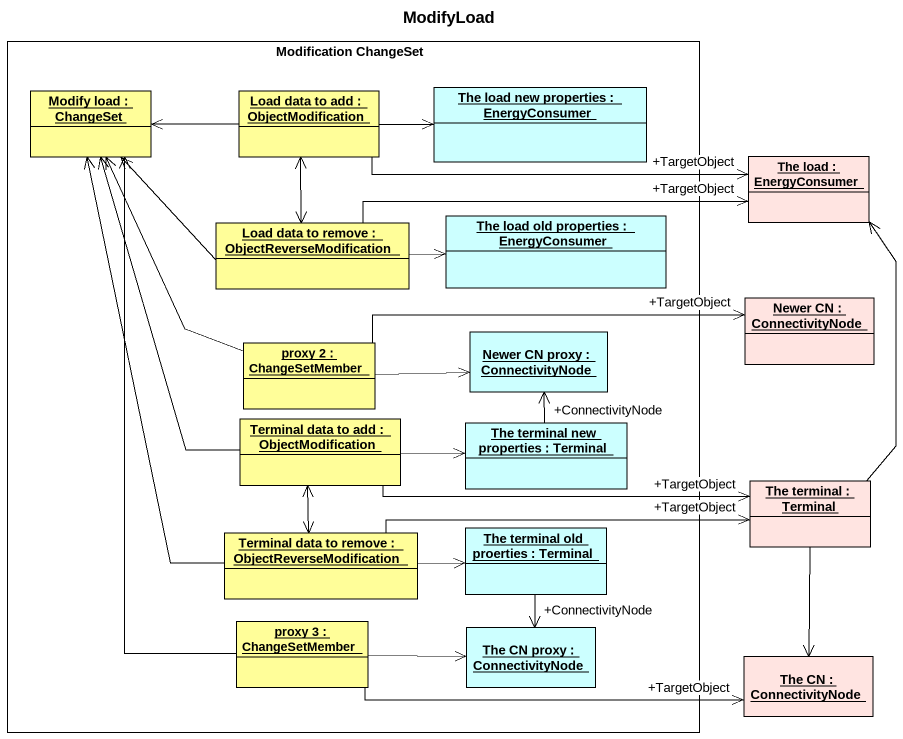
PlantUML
@startuml
title ModifyLoad
hide circle
hide empty members
rectangle "Modification ChangeSet" as Modification_ChangeSet {
  object "Modify load : ChangeSet" as Modify_load #FFFE99
  object "Load data to add : ObjectModification" as Load_data_to_add #FFFE99
  object "The load new properties : EnergyConsumer" as The_load_new_properties #CCFFFF
  object "The load old properties : EnergyConsumer" as The_load_old_properties #CCFFFF
  object "Load data to remove : ObjectReverseModification" as Load_data_to_remove #FFFE99
  object "proxy 2 : ChangeSetMember" as proxy_2 #FFFE99
  object "Newer CN proxy : ConnectivityNode" as Newer_CN_proxy #CCFFFF
  object "Terminal data to add : ObjectModification" as Terminal_data_to_add #FFFE99
  object "The terminal new properties : Terminal" as The_terminal_new_properties #CCFFFF
  object "Terminal data to remove : ObjectReverseModification" as Terminal_data_to_remove #FFFE99
  object "The terminal old proerties : Terminal" as The_terminal_old_proerties #CCFFFF
  object "proxy 3 : ChangeSetMember" as proxy_3 #FFFE99
  object "The CN proxy : ConnectivityNode" as The_CN_proxy #CCFFFF
}
object "The load : EnergyConsumer" as The_load #FFE4E1
object "Newer CN : ConnectivityNode" as Newer_CN #FFE4E1
object "The terminal : Terminal" as The_terminal #FFE4E1
object "The CN : ConnectivityNode" as The_CN #FFE4E1
Load_data_to_add -left-> Modify_load
Load_data_to_add -right-> The_load_new_properties
Load_data_to_add -right-> "+TargetObject" The_load
Load_data_to_remove -left-> Modify_load
Load_data_to_remove <-up-> Load_data_to_add
Load_data_to_remove -right-> "+TargetObject" The_load
Load_data_to_remove -right-> The_load_old_properties
proxy_2 -up-> Modify_load
proxy_2 -right-> "+TargetObject" Newer_CN
proxy_2 -right-> Newer_CN_proxy
Terminal_data_to_add -up-> Modify_load
Terminal_data_to_add -right-> The_terminal_new_properties
Terminal_data_to_add -right-> "+TargetObject" The_terminal
The_terminal_new_properties -up-> "+ConnectivityNode" Newer_CN_proxy
The_terminal -up-> The_load
The_terminal --> The_CN
Terminal_data_to_remove -up-> Modify_load
Terminal_data_to_remove <-up-> Terminal_data_to_add
Terminal_data_to_remove -right-> "+TargetObject" The_terminal
Terminal_data_to_remove -right-> The_terminal_old_proerties
The_terminal_old_proerties --> "+ConnectivityNode" The_CN_proxy
proxy_3 -up-> Modify_load
proxy_3 -right-> The_CN_proxy
proxy_3 -right-> "+TargetObject" The_CN
@enduml
